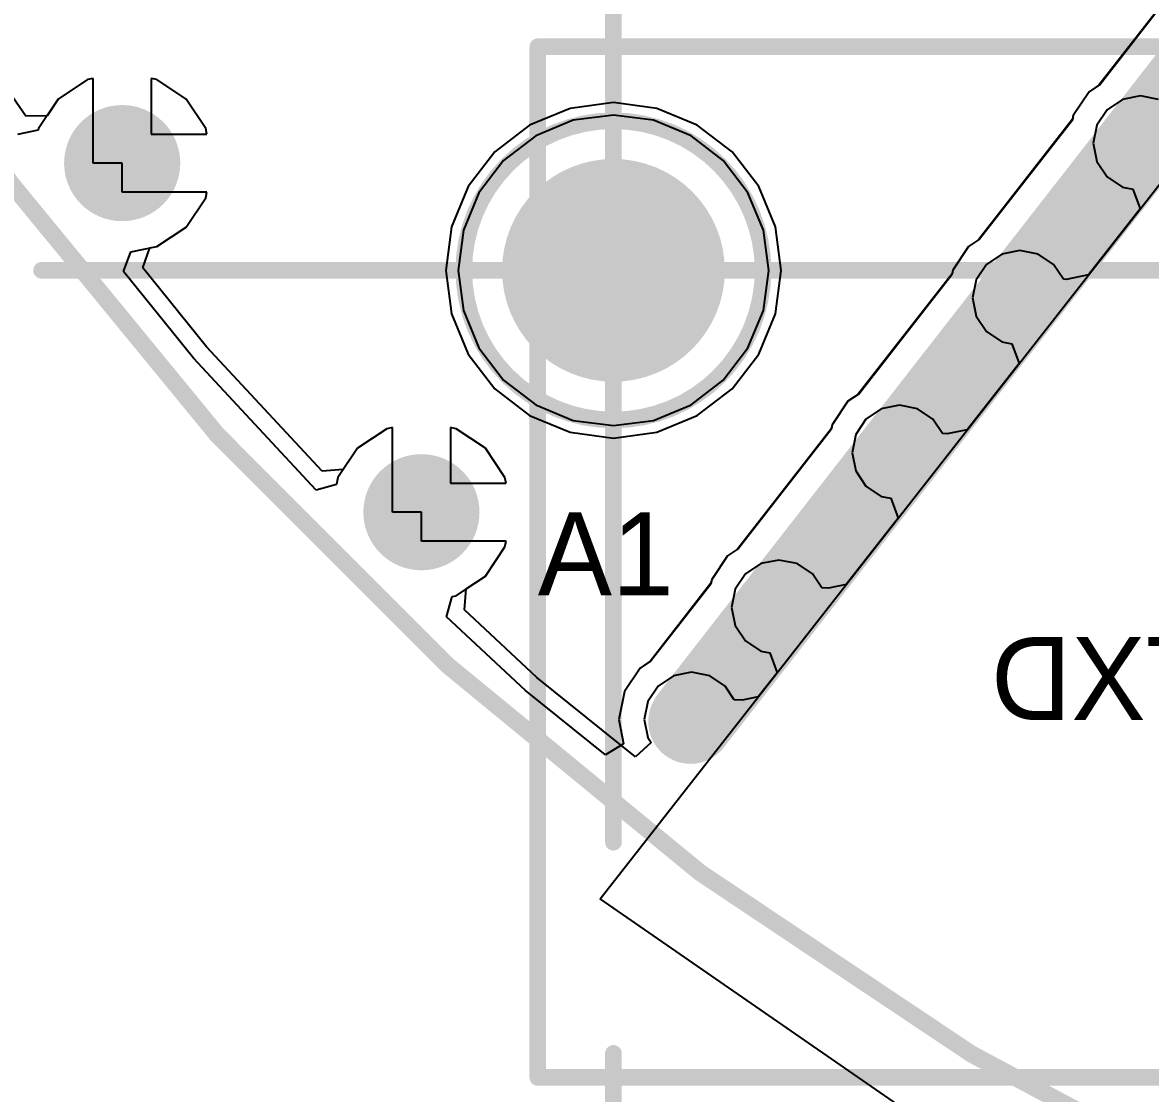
# Model space of a CAD drawing. Header units: millimetres. Extents: x 6 to 417, y 41 to 311.
# Drawn here: x 84 to 90.78, y 82.6 to 89.05 of the extents above; entities that cross this region are included whole.
import ezdxf

# ---------------------------------------------------------------- set-up
doc = ezdxf.new("R2010")
doc.units = ezdxf.units.MM
for name, color, linetype in [('BottomLayer', 5, 'Continuous'), ('BottomOverlay', 54, 'Continuous'), ('BottomSolder', 6, 'Continuous'), ('DrillDrawing', 1, 'Continuous'), ('KeepOutLayer', 6, 'Continuous'), ('Mechanical1', 6, 'Continuous'), ('MidLayer1', 16, 'Continuous'), ('MidLayer2', 76, 'Continuous'), ('MultiLayer', 9, 'Continuous'), ('TopLayer', 1, 'Continuous'), ('TopOverlay', 2, 'Continuous'), ('TopSolder', 216, 'Continuous')]:
    doc.layers.add(name, color=color, linetype=linetype)

msp = doc.modelspace()

# ---------------------------------------------------------------- linework, layer by layer
at = {"layer": 'BottomLayer'}
for p, q in [((91.0412, 89.3952), (90.4752, 88.6687)), ((84.3919, 88.7025), (84.2154, 88.5846)), ((84.425, 88.709), (84.3919, 88.7025)), ((84.425, 88.2), (84.425, 88.709)), ((84.8081, 88.7025), (84.775, 88.709)), ((84.775, 88.709), (84.775, 88.375)), ((84.9846, 88.5846), (84.8081, 88.7025)), ((90.4156, 88.6288), (90.3207, 88.4868)), ((90.4752, 88.6687), (90.4156, 88.6288)), ((84.2154, 88.5846), (84.0975, 88.4081)), ((85.1025, 88.4081), (84.9846, 88.5846)), ((87.555, 88.5636), (87.2939, 88.5293)), ((87.816, 88.5293), (87.555, 88.5636)), ((87.2939, 88.5293), (87.0507, 88.4285)), ((88.0593, 88.4285), (87.816, 88.5293)), ((90.3207, 88.4868), (90.3163, 88.4646)), ((84.0975, 88.4081), (84.0955, 88.398)), ((85.109, 88.375), (85.1025, 88.4081)), ((87.0507, 88.4285), (86.8418, 88.2682)), ((88.2682, 88.2682), (88.0593, 88.4285)), ((90.3163, 88.4646), (89.7503, 87.7381)), ((84.0955, 88.398), (83.9712, 88.3721)), ((84.775, 88.375), (85.109, 88.375)), ((86.8418, 88.2682), (86.6815, 88.0593)), ((88.4285, 88.0593), (88.2682, 88.2682)), ((84.6, 88.2), (84.425, 88.2)), ((84.6, 88.025), (84.6, 88.2)), ((86.6815, 88.0593), (86.5807, 87.816)), ((88.5293, 87.816), (88.4285, 88.0593)), ((85.109, 88.025), (84.6, 88.025)), ((84.9846, 87.8154), (85.1025, 87.9919)), ((85.1025, 87.9919), (85.109, 88.025)), ((84.8081, 87.6975), (84.9846, 87.8154)), ((86.5807, 87.816), (86.5464, 87.555)), ((88.5636, 87.555), (88.5293, 87.816)), ((89.7503, 87.7381), (89.6907, 87.6983)), ((84.6088, 87.5471), (84.6521, 87.6665)), ((84.6521, 87.6665), (84.8081, 87.6975)), ((89.6907, 87.6983), (89.5958, 87.5562)), ((85.0281, 87.0268), (84.6088, 87.5471)), ((86.5464, 87.555), (86.5807, 87.2939)), ((88.5293, 87.2939), (88.5636, 87.555)), ((89.5914, 87.5341), (89.0254, 86.8076)), ((89.5958, 87.5562), (89.5914, 87.5341)), ((86.5807, 87.2939), (86.6815, 87.0507)), ((88.4285, 87.0507), (88.5293, 87.2939)), ((86.6815, 87.0507), (86.8418, 86.8418)), ((88.2682, 86.8418), (88.4285, 87.0507)), ((85.7673, 86.2328), (85.0281, 87.0268)), ((86.8418, 86.8418), (87.0507, 86.6815)), ((88.0593, 86.6815), (88.2682, 86.8418)), ((89.0254, 86.8076), (88.9658, 86.7677)), ((88.9658, 86.7677), (88.8709, 86.6257)), ((87.0507, 86.6815), (87.2939, 86.5807)), ((87.816, 86.5807), (88.0593, 86.6815)), ((86.1919, 86.6025), (86.0154, 86.4846)), ((86.225, 86.609), (86.1919, 86.6025)), ((86.225, 86.1), (86.225, 86.609)), ((86.6081, 86.6025), (86.575, 86.609)), ((86.575, 86.609), (86.575, 86.275)), ((86.7846, 86.4846), (86.6081, 86.6025)), ((87.2939, 86.5807), (87.555, 86.5464)), ((87.555, 86.5464), (87.816, 86.5807)), ((88.8665, 86.6035), (88.3005, 85.877)), ((88.8709, 86.6257), (88.8665, 86.6035)), ((86.0154, 86.4846), (85.8975, 86.3081)), ((86.9025, 86.3081), (86.7846, 86.4846)), ((85.8975, 86.3081), (85.8895, 86.2675)), ((86.909, 86.275), (86.9025, 86.3081)), ((85.8895, 86.2675), (85.7673, 86.2328)), ((86.575, 86.275), (86.909, 86.275)), ((86.4, 86.1), (86.225, 86.1)), ((86.4, 85.925), (86.4, 86.1)), ((86.909, 85.925), (86.4, 85.925)), ((86.7846, 85.7154), (86.9025, 85.8919)), ((86.9025, 85.8919), (86.909, 85.925)), ((88.2409, 85.8372), (88.146, 85.6951)), ((88.3005, 85.877), (88.2409, 85.8372)), ((86.6081, 85.5975), (86.7846, 85.7154)), ((88.146, 85.6951), (88.1416, 85.673)), ((88.1416, 85.673), (87.7751, 85.2025)), ((86.5511, 85.4709), (86.5858, 85.5931)), ((86.5858, 85.5931), (86.6081, 85.5975)), ((87.0268, 85.0281), (86.5511, 85.4709)), ((87.7154, 85.1626), (87.6205, 85.0206)), ((87.7751, 85.2025), (87.7154, 85.1626)), ((87.5077, 84.6405), (87.0268, 85.0281)), ((87.6205, 85.0206), (87.5872, 84.8531)), ((87.5872, 84.8531), (87.6164, 84.7063)), ((87.6164, 84.7063), (87.5077, 84.6405))]:
    msp.add_line(p, q, dxfattribs=at)
at = {"layer": 'BottomLayer', "const_width": 0.508}
msp.add_lwpolyline([(88.025, 84.8531), (92.2095, 90.2246)], dxfattribs=at)
at = {"layer": 'BottomLayer'}
for points, const_width in [([(84.4603, 88.2, 1), (84.7397, 88.2, 1)], 0.2794), ([(87.255, 87.555, 1), (87.855, 87.555, 1)], 0.6), ([(86.2603, 86.1, 1), (86.5397, 86.1, 1)], 0.2794), ([(87.898, 84.8531, 1), (88.152, 84.8531, 1)], 0.254)]:
    msp.add_lwpolyline(points, format="xyb", close=True, dxfattribs=dict(at, const_width=const_width))
at = {"layer": 'BottomSolder'}
for points, const_width in [([(84.4253, 88.2, 1), (84.7747, 88.2, 1)], 0.3494), ([(87.22, 87.555, 1), (87.89, 87.555, 1)], 0.67), ([(86.2253, 86.1, 1), (86.5747, 86.1, 1)], 0.3494)]:
    msp.add_lwpolyline(points, format="xyb", close=True, dxfattribs=dict(at, const_width=const_width))
at = {"layer": 'DrillDrawing', "const_width": 0.1}
for points in [[(119.9857, 99, -39.996351), (119.9857, 101)], [(119.9819, 99, -39.98872), (119.9819, 101)]]:
    msp.add_lwpolyline(points, format="xyb", dxfattribs=at)
for points in [[(87.5549, 87.5549), (87.5549, 90.0949)], [(84.1149, 87.5549), (85.0149, 87.5549)], [(85.0149, 87.5549), (87.5549, 87.5549)], [(87.5549, 87.5549), (90.0949, 87.5549)], [(87.5549, 85.0149), (87.5549, 87.5549)], [(90.0949, 87.5549), (90.9949, 87.5549)], [(87.5549, 84.1149), (87.5549, 85.0149)], [(87.5549, 49.8227), (87.5549, 82.8449)]]:
    msp.add_lwpolyline(points, dxfattribs=at)
at = {"layer": 'DrillDrawing'}
for points, const_width in [([(88.4549, 87.5549, 1), (86.6549, 87.5549, 1)], 0.1), ([(84.5238, 88.2, 1), (84.6762, 88.2, 1)], 0.1524), ([(84.0899, 87.5549, 1), (84.1399, 87.5549, 1)], 0.05), ([(84.9899, 87.5549, 1), (85.0399, 87.5549, 1)], 0.05), ([(84.9899, 87.5549, 1), (85.0399, 87.5549, 1)], 0.05), ([(86.6299, 87.5549, 1), (86.6799, 87.5549, 1)], 0.05), ([(87.5299, 87.5549, 1), (87.5799, 87.5549, 1)], 0.05), ([(87.5299, 87.5549, 1), (87.5799, 87.5549, 1)], 0.05), ([(87.5299, 87.5549, 1), (87.5799, 87.5549, 1)], 0.05), ([(87.5299, 87.5549, 1), (87.5799, 87.5549, 1)], 0.05), ([(88.4299, 87.5549, 1), (88.4799, 87.5549, 1)], 0.05), ([(90.0699, 87.5549, 1), (90.1199, 87.5549, 1)], 0.05), ([(90.0699, 87.5549, 1), (90.1199, 87.5549, 1)], 0.05), ([(86.3238, 86.1, 1), (86.4762, 86.1, 1)], 0.1524), ([(87.5299, 85.0149, 1), (87.5799, 85.0149, 1)], 0.05), ([(87.5299, 85.0149, 1), (87.5799, 85.0149, 1)], 0.05), ([(87.5299, 84.1149, 1), (87.5799, 84.1149, 1)], 0.05), ([(87.5299, 82.8449, 1), (87.5799, 82.8449, 1)], 0.05)]:
    msp.add_lwpolyline(points, format="xyb", close=True, dxfattribs=dict(at, const_width=const_width))
at = {"layer": 'KeepOutLayer', "const_width": 0.1}
msp.add_lwpolyline([(119.9857, 99, -39.996351), (119.9857, 101)], format="xyb", dxfattribs=at)
at = {"layer": 'Mechanical1', "const_width": 0.1}
for points in [[(87.1, 88.9), (91.7, 88.9)], [(87.1, 82.7), (87.1, 88.9)], [(87.1, 82.7), (91.7, 82.7)]]:
    msp.add_lwpolyline(points, dxfattribs=at)
at = {"layer": 'Mechanical1', "const_width": 0.05}
for points in [[(87.075, 88.9, 1), (87.125, 88.9, 1)], [(87.075, 88.9, 1), (87.125, 88.9, 1)], [(87.075, 82.7, 1), (87.125, 82.7, 1)], [(87.075, 82.7, 1), (87.125, 82.7, 1)]]:
    msp.add_lwpolyline(points, format="xyb", close=True, dxfattribs=at)
at = {"layer": 'MidLayer1'}
for p, q in [((84.0211, 88.4826), (83.4789, 89.2635)), ((84.3919, 88.7025), (84.2154, 88.5846)), ((84.425, 88.709), (84.3919, 88.7025)), ((84.425, 88.2), (84.425, 88.709)), ((84.8081, 88.7025), (84.775, 88.709)), ((84.775, 88.709), (84.775, 88.375)), ((84.9846, 88.5846), (84.8081, 88.7025)), ((90.7252, 88.6041), (90.6162, 88.5824)), ((90.8342, 88.5824), (90.7252, 88.6041)), ((84.2154, 88.5846), (84.1481, 88.4837)), ((85.1025, 88.4081), (84.9846, 88.5846)), ((90.6162, 88.5824), (90.5237, 88.5207)), ((84.1481, 88.4837), (84.0211, 88.4826)), ((87.555, 88.4892), (87.3132, 88.4574)), ((87.7968, 88.4574), (87.555, 88.4892)), ((90.5237, 88.5207), (90.462, 88.4283)), ((85.109, 88.375), (85.1025, 88.4081)), ((87.3132, 88.4574), (87.0879, 88.364)), ((88.0221, 88.364), (87.7968, 88.4574)), ((90.462, 88.4283), (90.4403, 88.3193)), ((84.775, 88.375), (85.109, 88.375)), ((87.0879, 88.364), (86.8944, 88.2156)), ((88.2156, 88.2156), (88.0221, 88.364)), ((90.4403, 88.3193), (90.462, 88.2102)), ((84.6, 88.2), (84.425, 88.2)), ((84.6, 88.025), (84.6, 88.2)), ((86.8944, 88.2156), (86.746, 88.0221)), ((88.364, 88.0221), (88.2156, 88.2156)), ((90.462, 88.2102), (90.5237, 88.1178)), ((90.5237, 88.1178), (90.6162, 88.0561)), ((85.109, 88.025), (84.6, 88.025)), ((84.9846, 87.8154), (85.1025, 87.9919)), ((85.1025, 87.9919), (85.109, 88.025)), ((86.746, 88.0221), (86.6526, 87.7968)), ((88.4574, 87.7968), (88.364, 88.0221)), ((90.6162, 88.0561), (90.679, 88.0436)), ((90.679, 88.0436), (90.7232, 87.9245)), ((90.7232, 87.9245), (90.4123, 87.5273)), ((84.8081, 87.6975), (84.9846, 87.8154)), ((86.6526, 87.7968), (86.6208, 87.555)), ((88.4892, 87.555), (88.4574, 87.7968)), ((84.7239, 87.57), (84.7672, 87.6894)), ((84.7672, 87.6894), (84.8081, 87.6975)), ((90.0003, 87.6736), (89.8913, 87.6519)), ((90.1093, 87.6519), (90.0003, 87.6736)), ((89.7988, 87.5901), (89.7371, 87.4977)), ((89.8913, 87.6519), (89.7988, 87.5901)), ((90.2017, 87.5901), (90.1093, 87.6519)), ((90.2612, 87.5011), (90.2017, 87.5901)), ((85.1067, 87.0949), (84.7239, 87.57)), ((86.6208, 87.555), (86.6526, 87.3132)), ((88.4574, 87.3132), (88.4892, 87.555)), ((90.4123, 87.5273), (90.2776, 87.5005)), ((89.7371, 87.4977), (89.7154, 87.3887)), ((90.2776, 87.5005), (90.2612, 87.5011)), ((89.7154, 87.3887), (89.7371, 87.2797)), ((86.6526, 87.3132), (86.746, 87.0879)), ((88.364, 87.0879), (88.4574, 87.3132)), ((89.7371, 87.2797), (89.7988, 87.1873)), ((89.7988, 87.1873), (89.8913, 87.1255)), ((89.8913, 87.1255), (89.9511, 87.1136)), ((89.9511, 87.1136), (89.9952, 86.9945)), ((85.8035, 86.3466), (85.1067, 87.0949)), ((86.746, 87.0879), (86.8944, 86.8944)), ((88.2156, 86.8944), (88.364, 87.0879)), ((89.9952, 86.9945), (89.6832, 86.5959)), ((86.8944, 86.8944), (87.0879, 86.746)), ((88.0221, 86.746), (88.2156, 86.8944)), ((87.0879, 86.746), (87.3132, 86.6526)), ((87.7968, 86.6526), (88.0221, 86.746)), ((89.1663, 86.7213), (89.0739, 86.6596)), ((89.2754, 86.743), (89.1663, 86.7213)), ((89.3844, 86.7213), (89.2754, 86.743)), ((89.4768, 86.6596), (89.3844, 86.7213)), ((87.3132, 86.6526), (87.555, 86.6208)), ((87.555, 86.6208), (87.7968, 86.6526)), ((89.0739, 86.6596), (89.0122, 86.5671)), ((89.5346, 86.573), (89.4768, 86.6596)), ((86.1919, 86.6025), (86.0154, 86.4846)), ((86.225, 86.609), (86.1919, 86.6025)), ((86.225, 86.1), (86.225, 86.609)), ((86.6081, 86.6025), (86.575, 86.609)), ((86.575, 86.609), (86.575, 86.275)), ((86.7846, 86.4846), (86.6081, 86.6025)), ((89.0122, 86.5671), (88.9905, 86.4581)), ((89.5627, 86.572), (89.5346, 86.573)), ((89.6832, 86.5959), (89.5627, 86.572)), ((86.0154, 86.4846), (85.9301, 86.3568)), ((86.9025, 86.3081), (86.7846, 86.4846)), ((88.9905, 86.4581), (89.0122, 86.3491)), ((85.9301, 86.3568), (85.8035, 86.3466)), ((86.909, 86.275), (86.9025, 86.3081)), ((89.0122, 86.3491), (89.0739, 86.2567)), ((86.575, 86.275), (86.909, 86.275)), ((89.0739, 86.2567), (89.1663, 86.1949)), ((89.1663, 86.1949), (89.2231, 86.1837)), ((89.2231, 86.1837), (89.2673, 86.0646)), ((86.4, 86.1), (86.225, 86.1)), ((86.4, 85.925), (86.4, 86.1)), ((89.2673, 86.0646), (88.9541, 85.6645)), ((86.909, 85.925), (86.4, 85.925)), ((86.7846, 85.7154), (86.9025, 85.8919)), ((86.9025, 85.8919), (86.909, 85.925)), ((88.4414, 85.7908), (88.349, 85.729)), ((88.5504, 85.8124), (88.4414, 85.7908)), ((88.6595, 85.7908), (88.5504, 85.8124)), ((88.7519, 85.729), (88.6595, 85.7908)), ((86.6697, 85.6387), (86.7846, 85.7154)), ((88.349, 85.729), (88.2873, 85.6366)), ((88.8081, 85.6449), (88.7519, 85.729)), ((86.6595, 85.5121), (86.6697, 85.6387)), ((88.2873, 85.6366), (88.2656, 85.5276)), ((88.8478, 85.6434), (88.8081, 85.6449)), ((88.9541, 85.6645), (88.8478, 85.6434)), ((87.0949, 85.1067), (86.6595, 85.5121)), ((88.2656, 85.5276), (88.2873, 85.4186)), ((88.2873, 85.4186), (88.349, 85.3261)), ((88.349, 85.3261), (88.4414, 85.2644)), ((88.4414, 85.2644), (88.4952, 85.2537)), ((88.4952, 85.2537), (88.5393, 85.1346)), ((87.6876, 84.6291), (87.0949, 85.1067)), ((87.916, 85.1163), (87.8236, 85.0545)), ((88.025, 85.1379), (87.916, 85.1163)), ((88.134, 85.1163), (88.025, 85.1379)), ((88.2264, 85.0545), (88.134, 85.1163)), ((88.5393, 85.1346), (88.4257, 84.9894)), ((87.8236, 85.0545), (87.7618, 84.9621)), ((88.2815, 84.9721), (88.2264, 85.0545)), ((87.7618, 84.9621), (87.7401, 84.8531)), ((88.3296, 84.9703), (88.2815, 84.9721)), ((88.4257, 84.9894), (88.3296, 84.9703)), ((87.7401, 84.8531), (87.7618, 84.744)), ((87.7618, 84.744), (87.7813, 84.7148)), ((87.7813, 84.7148), (87.6876, 84.6291))]:
    msp.add_line(p, q, dxfattribs=at)
for points, const_width in [([(84.4603, 88.2, 1), (84.7397, 88.2, 1)], 0.2794), ([(87.255, 87.555, 1), (87.855, 87.555, 1)], 0.6), ([(86.2603, 86.1, 1), (86.5397, 86.1, 1)], 0.2794)]:
    msp.add_lwpolyline(points, format="xyb", close=True, dxfattribs=dict(at, const_width=const_width))
at = {"layer": 'MidLayer2'}
for points, const_width in [([(84.4603, 88.2, 1), (84.7397, 88.2, 1)], 0.2794), ([(87.255, 87.555, 1), (87.855, 87.555, 1)], 0.6), ([(86.2603, 86.1, 1), (86.5397, 86.1, 1)], 0.2794)]:
    msp.add_lwpolyline(points, format="xyb", close=True, dxfattribs=dict(at, const_width=const_width))
at = {"layer": 'MultiLayer'}
for p, q in [((87.475, 83.775), (92.25, 89.875)), ((89.5, 82.375), (87.475, 83.775))]:
    msp.add_line(p, q, dxfattribs=at)
for points, const_width in [([(84.4603, 88.2, 1), (84.7397, 88.2, 1)], 0.2794), ([(87.255, 87.555, 1), (87.855, 87.555, 1)], 0.6), ([(86.2603, 86.1, 1), (86.5397, 86.1, 1)], 0.2794)]:
    msp.add_lwpolyline(points, format="xyb", close=True, dxfattribs=dict(at, const_width=const_width))
at = {"layer": 'TopLayer'}
for p, q in [((91.0401, 89.3895), (90.4821, 88.6733)), ((84.3919, 88.7025), (84.2154, 88.5846)), ((84.425, 88.709), (84.3919, 88.7025)), ((84.425, 88.2), (84.425, 88.709)), ((84.8081, 88.7025), (84.775, 88.709)), ((84.775, 88.709), (84.775, 88.375)), ((84.9846, 88.5846), (84.8081, 88.7025)), ((90.4821, 88.6733), (90.4156, 88.6288)), ((90.4156, 88.6288), (90.3207, 88.4868)), ((84.2154, 88.5846), (84.0975, 88.4081)), ((85.1025, 88.4081), (84.9846, 88.5846)), ((87.555, 88.5636), (87.2939, 88.5293)), ((87.816, 88.5293), (87.555, 88.5636)), ((87.2939, 88.5293), (87.0507, 88.4285)), ((88.0593, 88.4285), (87.816, 88.5293)), ((90.3207, 88.4868), (90.3152, 88.459)), ((84.0975, 88.4081), (84.0955, 88.398)), ((85.109, 88.375), (85.1025, 88.4081)), ((87.0507, 88.4285), (86.8418, 88.2682)), ((88.2682, 88.2682), (88.0593, 88.4285)), ((90.3152, 88.459), (89.7572, 87.7427)), ((84.0955, 88.398), (83.9712, 88.3721)), ((84.775, 88.375), (85.109, 88.375)), ((86.8418, 88.2682), (86.6815, 88.0593)), ((88.4285, 88.0593), (88.2682, 88.2682)), ((84.6, 88.2), (84.425, 88.2)), ((84.6, 88.025), (84.6, 88.2)), ((86.6815, 88.0593), (86.5807, 87.816)), ((88.5293, 87.816), (88.4285, 88.0593)), ((85.109, 88.025), (84.6, 88.025)), ((84.9846, 87.8154), (85.1025, 87.9919)), ((85.1025, 87.9919), (85.109, 88.025)), ((84.8081, 87.6975), (84.9846, 87.8154)), ((86.5807, 87.816), (86.5464, 87.555)), ((88.5636, 87.555), (88.5293, 87.816)), ((89.7572, 87.7427), (89.6907, 87.6983)), ((84.6088, 87.5471), (84.6521, 87.6665)), ((84.6521, 87.6665), (84.8081, 87.6975)), ((89.6907, 87.6983), (89.5958, 87.5562)), ((85.0281, 87.0268), (84.6088, 87.5471)), ((86.5464, 87.555), (86.5807, 87.2939)), ((88.5293, 87.2939), (88.5636, 87.555)), ((89.5902, 87.5284), (89.0323, 86.8121)), ((89.5958, 87.5562), (89.5902, 87.5284)), ((86.5807, 87.2939), (86.6815, 87.0507)), ((88.4285, 87.0507), (88.5293, 87.2939)), ((86.6815, 87.0507), (86.8418, 86.8418)), ((88.2682, 86.8418), (88.4285, 87.0507)), ((85.7673, 86.2328), (85.0281, 87.0268)), ((86.8418, 86.8418), (87.0507, 86.6815)), ((88.0593, 86.6815), (88.2682, 86.8418)), ((89.0323, 86.8121), (88.9658, 86.7677)), ((88.9658, 86.7677), (88.8709, 86.6257)), ((87.0507, 86.6815), (87.2939, 86.5807)), ((87.816, 86.5807), (88.0593, 86.6815)), ((86.1919, 86.6025), (86.0154, 86.4846)), ((86.225, 86.609), (86.1919, 86.6025)), ((86.225, 86.1), (86.225, 86.609)), ((86.6081, 86.6025), (86.575, 86.609)), ((86.575, 86.609), (86.575, 86.275)), ((86.7846, 86.4846), (86.6081, 86.6025)), ((87.2939, 86.5807), (87.555, 86.5464)), ((87.555, 86.5464), (87.816, 86.5807)), ((88.8653, 86.5978), (88.3074, 85.8816)), ((88.8709, 86.6257), (88.8653, 86.5978)), ((86.0154, 86.4846), (85.8975, 86.3081)), ((86.9025, 86.3081), (86.7846, 86.4846)), ((85.8975, 86.3081), (85.8895, 86.2675)), ((86.909, 86.275), (86.9025, 86.3081)), ((85.8895, 86.2675), (85.7673, 86.2328)), ((86.575, 86.275), (86.909, 86.275)), ((86.4, 86.1), (86.225, 86.1)), ((86.4, 85.925), (86.4, 86.1)), ((86.909, 85.925), (86.4, 85.925)), ((86.7846, 85.7154), (86.9025, 85.8919)), ((86.9025, 85.8919), (86.909, 85.925)), ((88.2409, 85.8372), (88.146, 85.6951)), ((88.3074, 85.8816), (88.2409, 85.8372)), ((86.6081, 85.5975), (86.7846, 85.7154)), ((88.146, 85.6951), (88.1404, 85.6673)), ((88.1404, 85.6673), (87.7819, 85.2071)), ((86.5511, 85.4709), (86.5858, 85.5931)), ((86.5858, 85.5931), (86.6081, 85.5975)), ((87.0268, 85.0281), (86.5511, 85.4709)), ((87.7154, 85.1626), (87.6205, 85.0206)), ((87.7819, 85.2071), (87.7154, 85.1626)), ((87.5077, 84.6405), (87.0268, 85.0281)), ((87.6205, 85.0206), (87.5872, 84.8531)), ((87.5872, 84.8531), (87.6164, 84.7063)), ((87.6164, 84.7063), (87.5077, 84.6405))]:
    msp.add_line(p, q, dxfattribs=at)
at = {"layer": 'TopLayer', "const_width": 0.508}
msp.add_lwpolyline([(88.0183, 84.8403), (92.2028, 90.2118)], dxfattribs=at)
at = {"layer": 'TopLayer'}
for points, const_width in [([(84.4603, 88.2, 1), (84.7397, 88.2, 1)], 0.2794), ([(87.255, 87.555, 1), (87.855, 87.555, 1)], 0.6), ([(86.2603, 86.1, 1), (86.5397, 86.1, 1)], 0.2794), ([(87.8913, 84.8403, 1), (88.1453, 84.8403, 1)], 0.254)]:
    msp.add_lwpolyline(points, format="xyb", close=True, dxfattribs=dict(at, const_width=const_width))
at = {"layer": 'TopSolder'}
for points, const_width in [([(84.4253, 88.2, 1), (84.7747, 88.2, 1)], 0.3494), ([(87.22, 87.555, 1), (87.89, 87.555, 1)], 0.67), ([(86.2253, 86.1, 1), (86.5747, 86.1, 1)], 0.3494)]:
    msp.add_lwpolyline(points, format="xyb", close=True, dxfattribs=dict(at, const_width=const_width))

# ---------------------------------------------------------------- texts
at = {"layer": 'BottomOverlay', "text_generation_flag": 2}
msp.add_text('CCU_RXD GND CCU_TXD', height=0.499999, rotation=360, dxfattribs=at).set_placement((98.075, 84.85))
at = {"layer": 'TopOverlay'}
msp.add_text('A1', height=0.5, dxfattribs=at).set_placement((87.1, 85.6))

doc.saveas('drawing.dxf')
